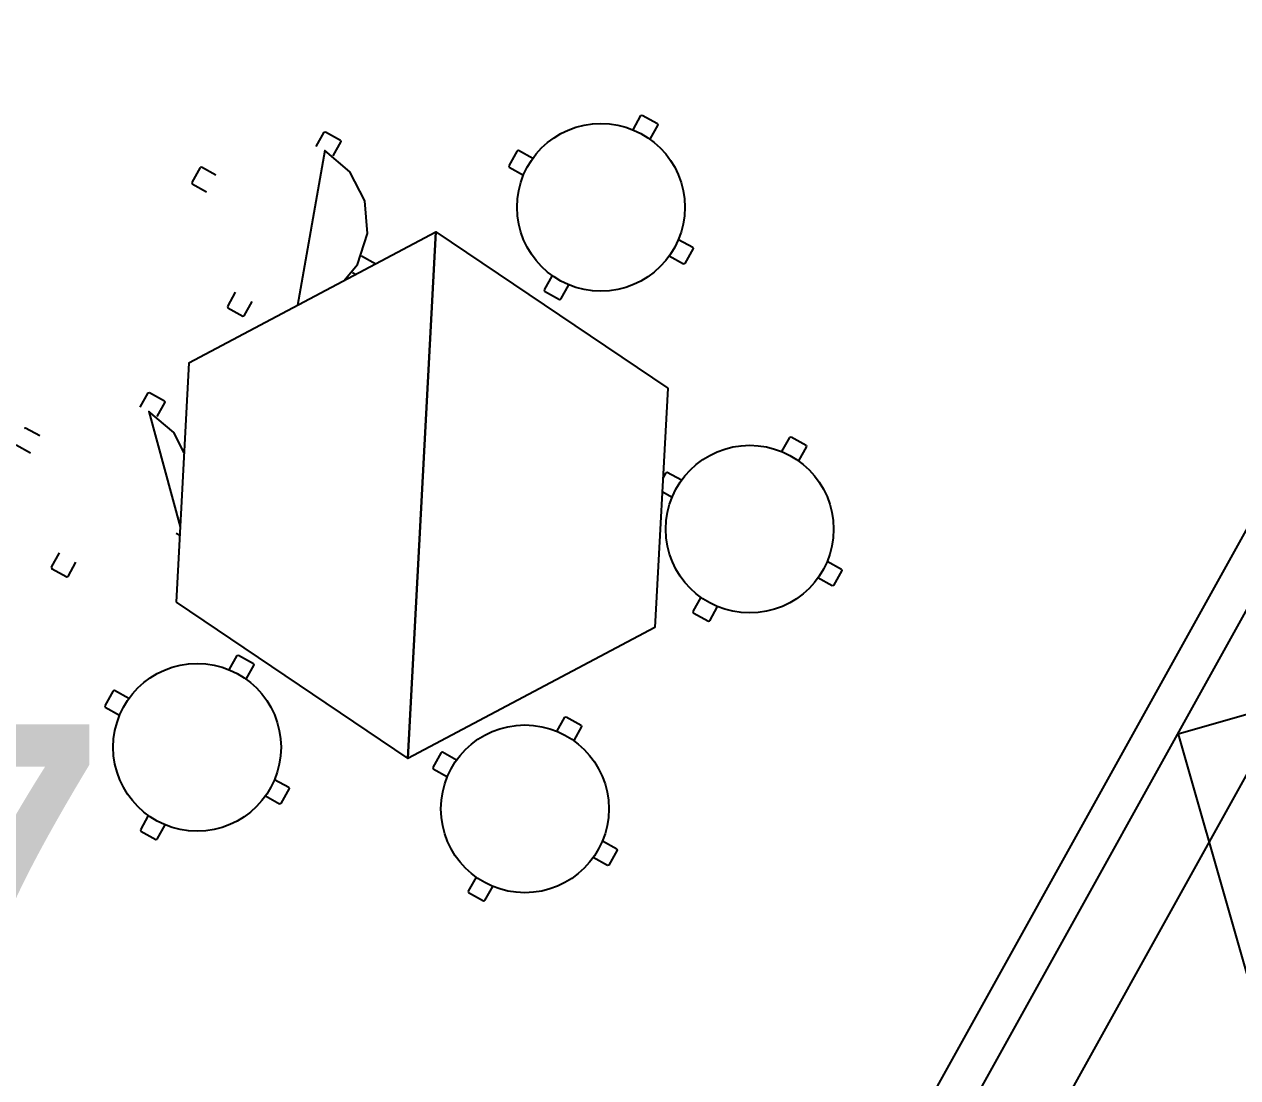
# Model space of a CAD drawing. Header units: metres. Extents: x 2.3 to 42.8, y 0.9 to 31.9.
# Drawn here: x 33 to 33.997, y 17.672 to 18.537 of the extents above; entities that cross this region are included whole.
import ezdxf

# ---------------------------------------------------------------- set-up
doc = ezdxf.new("R2010")
doc.units = ezdxf.units.M
for name, color, linetype in [('ARREDI', 9, 'Continuous'), ('PARETI_STRUTTURE', 7, 'Continuous'), ('WAYFINDING_TESTI', 7, 'Continuous')]:
    doc.layers.add(name, color=color, linetype=linetype)

msp = doc.modelspace()

# ---------------------------------------------------------------- linework, layer by layer
at = {"layer": 'ARREDI'}
for points in [[(33.50026, 18.45073), (33.50677, 18.46245)], [(33.50677, 18.46245), (33.50784, 18.46276)], [(33.50784, 18.46276), (33.52023, 18.45589)], [(33.52023, 18.45588), (33.52054, 18.45481)], [(33.2401, 18.43705), (33.24661, 18.44877)], [(33.24661, 18.44878), (33.24768, 18.44908)], [(33.24768, 18.44909), (33.26007, 18.44221)], [(33.52054, 18.45481), (33.51402, 18.44309)], [(33.26038, 18.44113), (33.25386, 18.42941)], [(33.26007, 18.44221), (33.26038, 18.44114)], [(33.26275, 18.32667), (33.27399, 18.33993), (33.28221, 18.36553), (33.28, 18.39232), (33.26771, 18.41622), (33.24719, 18.43361), (33.22463, 18.30646)], [(33.40509, 18.43338), (33.39822, 18.42099)], [(33.40616, 18.43368), (33.40509, 18.43338)], [(33.41789, 18.42717), (33.40617, 18.43369)], [(33.14493, 18.4197), (33.13806, 18.40731)], [(33.146, 18.42001), (33.14494, 18.4197)], [(33.15773, 18.4135), (33.14601, 18.42001)], [(33.39821, 18.42099), (33.39852, 18.41992)], [(33.39852, 18.41991), (33.41024, 18.4134)], [(33.13805, 18.40731), (33.13836, 18.40624)], [(33.13836, 18.40624), (33.15008, 18.39973)], [(33.13554, 18.25923), (33.33839, 18.36676), (33.31543, 17.93426), (33.33839, 18.36676), (33.52872, 18.23837)], [(33.53758, 18.36072), (33.5493, 18.3542)], [(33.27742, 18.34704), (33.28903, 18.3406)], [(33.54166, 18.34044), (33.52994, 18.34695)], [(33.54961, 18.35313), (33.54274, 18.34075)], [(33.54931, 18.35421), (33.54961, 18.35314)], [(33.54273, 18.34074), (33.54166, 18.34044)], [(33.27243, 18.3318), (33.26978, 18.33327)], [(33.4338, 18.33104), (33.42729, 18.31932)], [(33.17364, 18.31736), (33.16713, 18.30564)], [(33.42729, 18.31931), (33.42759, 18.31824)], [(33.42759, 18.31824), (33.43998, 18.31136)], [(33.44106, 18.31167), (33.44757, 18.32339)], [(33.1809, 18.29799), (33.18741, 18.30971)], [(33.43999, 18.31136), (33.44106, 18.31166)], [(33.16713, 18.30564), (33.16743, 18.30457)], [(33.16744, 18.30456), (33.17982, 18.29769)], [(33.17983, 18.29768), (33.1809, 18.29799)], [(33.13553, 18.25924), (33.1251, 18.06264)], [(33.52872, 18.23837), (33.51829, 18.04177)], [(33.09551, 18.22277), (33.10202, 18.23449)], [(33.10202, 18.2345), (33.10309, 18.2348)], [(33.10309, 18.23481), (33.11548, 18.22793)], [(33.11579, 18.22685), (33.10927, 18.21513)], [(33.11548, 18.22792), (33.11579, 18.22685)], [(33.13161, 18.18541), (33.12311, 18.20195), (33.1026, 18.21933), (33.12838, 18.12445)], [(33.00141, 18.20573), (33.00035, 18.20542)], [(33.01314, 18.19922), (33.00142, 18.20573)], [(33.62243, 18.18634), (33.62894, 18.19806)], [(33.62894, 18.19807), (33.63001, 18.19837)], [(33.63001, 18.19837), (33.6424, 18.1915)], [(32.99377, 18.19196), (33.00549, 18.18545)], [(33.64271, 18.19042), (33.63619, 18.1787)], [(33.6424, 18.19149), (33.64271, 18.19042)], [(33.52726, 18.16899), (33.5248, 18.16455)], [(33.52833, 18.1693), (33.52726, 18.16899)], [(33.54006, 18.16279), (33.52834, 18.1693)], [(33.52422, 18.15357), (33.53241, 18.14901)], [(33.128, 18.11742), (33.12519, 18.11899)], [(33.02905, 18.10308), (33.02254, 18.09136)], [(33.02254, 18.09136), (33.02285, 18.09029)], [(33.02284, 18.09028), (33.03523, 18.08341)], [(33.03631, 18.08371), (33.04282, 18.09543)], [(33.65975, 18.09633), (33.67147, 18.08981)], [(33.67178, 18.08875), (33.66491, 18.07636)], [(33.67148, 18.08982), (33.67178, 18.08875)], [(33.03524, 18.0834), (33.03631, 18.08371)], [(33.66383, 18.07605), (33.65211, 18.08256)], [(33.6649, 18.07635), (33.66383, 18.07605)], [(33.1251, 18.06265), (33.31543, 17.93426)], [(33.55597, 18.06665), (33.54946, 18.05493)], [(33.56323, 18.04728), (33.56974, 18.059)], [(33.54946, 18.05492), (33.54976, 18.05385)], [(33.54976, 18.05385), (33.56215, 18.04698)], [(33.56216, 18.04697), (33.56323, 18.04728)], [(33.51828, 18.04178), (33.31543, 17.93425)], [(33.16865, 18.00712), (33.17516, 18.01885)], [(33.17516, 18.01885), (33.17623, 18.01916)], [(33.17623, 18.01916), (33.18862, 18.01228)], [(33.18893, 18.01121), (33.18241, 17.99948)], [(33.18862, 18.01228), (33.18893, 18.01121)], [(33.07348, 17.98977), (33.06661, 17.97739)], [(33.07455, 17.99008), (33.07348, 17.98977)], [(33.08628, 17.98357), (33.07456, 17.99008)], [(33.0666, 17.97738), (33.06691, 17.97631)], [(33.06691, 17.97631), (33.07863, 17.9698)], [(33.4378, 17.95654), (33.44431, 17.96826)], [(33.44431, 17.96827), (33.44538, 17.96857)], [(33.44538, 17.96858), (33.45777, 17.9617)], [(33.45808, 17.96062), (33.45157, 17.9489)], [(33.45777, 17.9617), (33.45808, 17.96063)], [(33.34264, 17.93919), (33.33576, 17.9268)], [(33.34371, 17.9395), (33.34264, 17.93919)], [(33.35543, 17.93299), (33.34371, 17.9395)], [(33.33575, 17.9268), (33.33606, 17.92573)], [(33.33606, 17.92573), (33.34778, 17.91922)], [(33.20597, 17.91711), (33.21769, 17.9106)], [(33.218, 17.90953), (33.21113, 17.89714)], [(33.2177, 17.9106), (33.218, 17.90953)], [(33.21005, 17.89683), (33.19833, 17.90335)], [(33.21112, 17.89714), (33.21005, 17.89683)], [(33.10219, 17.88743), (33.09568, 17.87571)], [(33.10945, 17.86806), (33.11596, 17.87978)], [(33.09568, 17.87571), (33.09598, 17.87464)], [(33.09598, 17.87464), (33.10837, 17.86776)], [(33.10838, 17.86776), (33.10945, 17.86806)], [(33.47512, 17.86653), (33.48685, 17.86002)], [(33.48715, 17.85895), (33.48028, 17.84656)], [(33.48685, 17.86002), (33.48716, 17.85895)], [(33.4792, 17.84625), (33.46748, 17.85276)], [(33.48027, 17.84656), (33.4792, 17.84625)], [(33.37134, 17.83685), (33.36483, 17.82513)], [(33.3786, 17.81748), (33.38511, 17.8292)], [(33.36483, 17.82513), (33.36514, 17.82406)], [(33.36514, 17.82405), (33.37753, 17.81718)], [(33.37753, 17.81717), (33.3786, 17.81748)]]:
    msp.add_lwpolyline(points, dxfattribs=at)
for centre in [(33.47391, 18.38705), (33.59608, 18.12266), (33.1423, 17.94344), (33.41145, 17.89286)]:
    msp.add_circle(centre, 0.0689, dxfattribs=at)
at = {"layer": 'PARETI_STRUTTURE'}
for points in [[(33.7734, 17.64037), (37.64254, 24.60874)], [(37.7058, 24.58803), (33.07271, 16.24379)], [(33.74759, 17.66015), (34.09164, 18.27978)], [(34.4272, 18.08764), (34.44171, 18.11377), (34.13191, 18.28578), (34.44171, 18.11377), (34.42967, 18.09209), (33.94784, 17.95429), (34.08563, 17.47245), (34.07359, 17.45077), (33.76378, 17.62279)]]:
    msp.add_lwpolyline(points, dxfattribs=at)

# ---------------------------------------------------------------- texts
at = {"layer": 'WAYFINDING_TESTI', "insert": (32.1, 17.8), "char_height": 0.32, "attachment_point": 5}
msp.add_mtext('AULA 017', dxfattribs=at)

doc.saveas('drawing.dxf')
